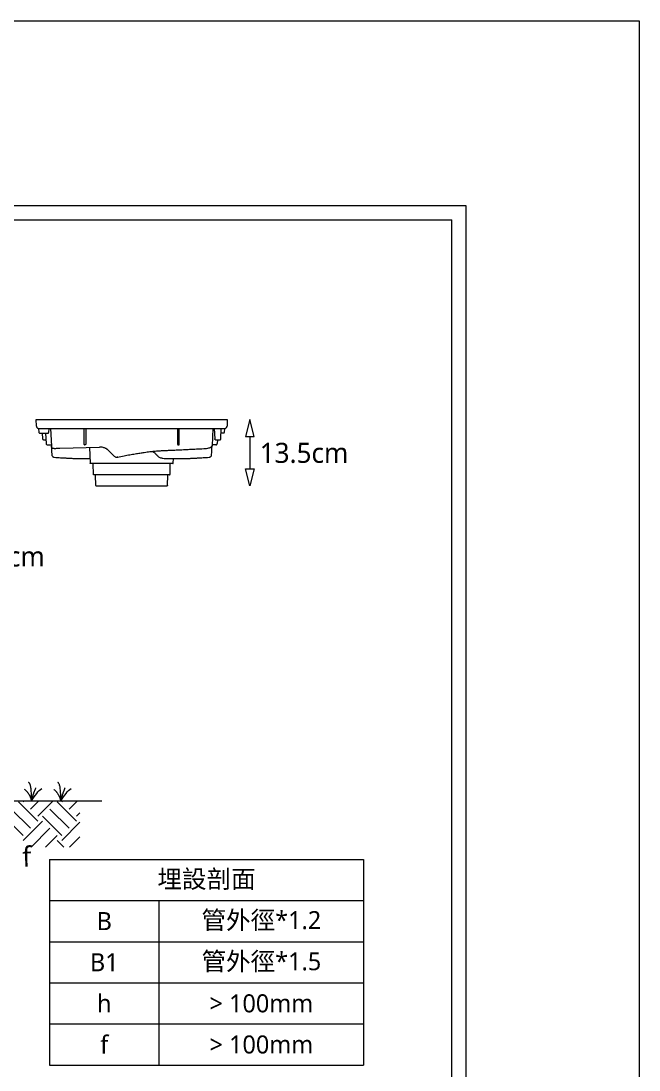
# Model space of a CAD drawing. Header units: millimetres. Extents: x -1245 to 7283, y 1609 to 4579.
# Drawn here: x 6666 to 7283, y 3531 to 4579 of the extents above; entities that cross this region are included whole.
import ezdxf

# ---------------------------------------------------------------- set-up
doc = ezdxf.new("R2010")
doc.units = ezdxf.units.MM
doc.styles.add('微軟正黑體-20', font='Microsoft JhengHei.ttf', dxfattribs={"height": 20})

msp = doc.modelspace()

# ---------------------------------------------------------------- linework, layer by layer
at = {"lineweight": 5}
for p, q in [((3083.3, 4578.9), (7283.3, 4578.9)), ((7283.3, 4578.9), (7283.3, 1608.9)), ((3270.3, 4380.1), (7096.2, 4380.1)), ((7096.2, 1808.7), (7096.2, 4380.1)), ((6894.3, 4180.7, -163.2), (6890, 4163.6, -163.2)), ((6898.6, 4163.6, -163.2), (6894.3, 4180.7, -163.2)), ((6890, 4163.6, -163.2), (6898.6, 4163.6, -163.2)), ((6894.3, 4163.6, -163.2), (6894.3, 4131.4, -163.2)), ((6894.3, 4114.3, -163.2), (6890, 4131.4, -163.2)), ((6890, 4131.4, -163.2), (6898.6, 4131.4, -163.2)), ((6898.6, 4131.4, -163.2), (6894.3, 4114.3, -163.2)), ((6647.9, 3799.7), (6746.5, 3799.7)), ((6694, 3741.2), (7008, 3741.2)), ((6694, 3741.2), (6694, 3535.6)), ((7008, 3741.2), (7008, 3535.6)), ((6694, 3700.1), (7008, 3700.1)), ((6803.5, 3700.1), (6803.5, 3535.6)), ((6694, 3658.9), (7008, 3658.9)), ((6694, 3617.8), (7008, 3617.8)), ((6694, 3576.7), (7008, 3576.7)), ((6694, 3535.6), (7008, 3535.6))]:
    msp.add_line(p, q, dxfattribs=at)
at = {"color": 4, "lineweight": 5}
for p, q in [((7110.5, 4394.3), (3256.1, 4394.3)), ((7110.5, 1794.4), (7110.5, 4394.3))]:
    msp.add_line(p, q, dxfattribs=at)
at = {"linetype": 'Continuous', "lineweight": 5}
for p, q in [((6680.9, 4173.9, -163.2), (6680.8, 4180.7, -163.2)), ((6682.4, 4171.9, -163.2), (6683.2, 4171.8, -163.2)), ((6689.9, 4180.7, -163.2), (6862.5, 4180.7, -163.2)), ((6869.6, 4171.8, -163.2), (6870, 4171.9, -163.2)), ((6871.6, 4180.7, -163.2), (6871.5, 4173.9, -163.2)), ((6683.6, 4167.6, -163.2), (6683.4, 4171.8, -163.2)), ((6686.8, 4167.2, -163.2), (6687.1, 4161.3, -163.2)), ((6690.1, 4171.8, -163.2), (6862.3, 4171.8, -163.2)), ((6690.2, 4167.2, -163.2), (6690.7, 4156.7, -163.2)), ((6693.4, 4171.8, -163.2), (6693.2, 4167.6, -163.2)), ((6695, 4171.8, -163.2), (6695.9, 4154.1, -163.2)), ((6728.7, 4156.8, -163.2), (6728.6, 4171.8, -163.2)), ((6730.4, 4171.8, -163.2), (6730.3, 4156.8, -163.2)), ((6822, 4171.8, -163.2), (6822.1, 4156.8, -163.2)), ((6823.6, 4156.8, -163.2), (6823.8, 4171.8, -163.2)), ((6857.4, 4171.8, -163.2), (6856.5, 4154.5, -163.2)), ((6858.7, 4171.8, -163.2), (6859.3, 4161.3, -163.2)), ((6865.3, 4161.3, -163.2), (6865.8, 4171.8, -163.2)), ((6869, 4171.8, -163.2), (6868.8, 4167.6, -163.2)), ((6869.2, 4171.8, -163.2), (6869.6, 4171.8, -163.2)), ((6687.9, 4160.5, -163.2), (6687.6, 4160.6, -163.2)), ((6692.2, 4155.3, -163.2), (6695.8, 4155.3, -163.2)), ((6696, 4153.4, -163.2), (6695.9, 4154.1, -163.2)), ((6704.3, 4152.1, -163.2), (6744.1, 4153.1, -163.2)), ((6728.8, 4155.6, -163.2), (6728.8, 4155.7, -163.2)), ((6728.8, 4155.6, -163.2), (6728.8, 4155.6, -163.2)), ((6729.9, 4155.3, -163.2), (6729.1, 4155.3, -163.2)), ((6730.3, 4155.6, -163.2), (6730.2, 4155.6, -163.2)), ((6730.3, 4155.7, -163.2), (6730.3, 4155.6, -163.2)), ((6734.2, 4152.9, -163.2), (6734.6, 4137, -163.2)), ((6822.1, 4155.7, -163.2), (6822.1, 4155.6, -163.2)), ((6822.1, 4155.6, -163.2), (6822.2, 4155.6, -163.2)), ((6822.5, 4155.3, -163.2), (6823.3, 4155.3, -163.2)), ((6823.6, 4155.6, -163.2), (6823.6, 4155.7, -163.2)), ((6823.6, 4155.6, -163.2), (6823.6, 4155.6, -163.2)), ((6860.2, 4155.3, -163.2), (6856.6, 4155.3, -163.2)), ((6859.4, 4161.3, -163.2), (6859.3, 4161.3, -163.2)), ((6860, 4160.5, -163.2), (6859.8, 4160.6, -163.2)), ((6861.9, 4160.5, -163.2), (6861.7, 4156.7, -163.2)), ((6864.5, 4160.5, -163.2), (6864.8, 4160.6, -163.2)), ((6864.8, 4160.6, -163.2), (6864.8, 4160.6, -163.2)), ((6761.6, 4143, -163.2), (6762.2, 4143.1, -163.2)), ((6761.6, 4143, -163.2), (6762.2, 4143.1, -163.2)), ((6762.2, 4143.1, -163.2), (6761.7, 4143, -163.2)), ((6817.8, 4137, -163.2), (6817.9, 4141.7, -163.2)), ((6737.9, 4125.8, -163.2), (6737.6, 4136.3, -163.2)), ((6814.5, 4125.8, -163.2), (6814.8, 4136.3, -163.2)), ((6740.4, 4114.6, -163.2), (6740.2, 4125.1, -163.2)), ((6812, 4114.6, -163.2), (6812.2, 4125.1, -163.2)), ((6740.6, 4114.3, -163.2), (6811.8, 4114.3, -163.2)), ((6682.3, 3779.4), (6663, 3798.7)), ((6667.8, 3798.7), (6668.9, 3799.7)), ((6675.1, 3791.5), (6683.3, 3799.7)), ((6682.3, 3784.2), (6697.8, 3799.7)), ((6720.9, 3779.4), (6701.6, 3798.7)), ((6706.4, 3798.7), (6707.5, 3799.7)), ((6713.7, 3791.5), (6721.9, 3799.7)), ((6667.8, 3764.9), (6648.5, 3784.2)), ((6675.1, 3772.2), (6655.8, 3791.5)), ((6706.4, 3764.9), (6687.1, 3784.2)), ((6713.7, 3772.2), (6694.4, 3791.5)), ((6720.9, 3784.2), (6724.5, 3787.8)), ((6667.8, 3760.1), (6687.1, 3779.4)), ((6706.4, 3760.1), (6724.5, 3778.2)), ((6675.6, 3753.4), (6694.4, 3772.2)), ((6690.1, 3753.4), (6701.6, 3764.9)), ((6714.2, 3753.4), (6724.5, 3763.7)), ((6708.3, 3753.4), (6701.6, 3760.1))]:
    msp.add_line(p, q, dxfattribs=at)
for points, knots in [([(6680.8, 4180.7, -163.2), (6680.8, 4180.7, -163.2), (6680.8, 4180.7, -163.2), (6681.1, 4180.7, -163.2), (6681.2, 4180.7, -163.2), (6681.7, 4180.7, -163.2), (6682, 4180.7, -163.2), (6682.6, 4180.7, -163.2), (6683, 4180.7, -163.2), (6683.7, 4180.7, -163.2), (6683.9, 4180.7, -163.2), (6684.3, 4180.7, -163.2), (6684.6, 4180.7, -163.2), (6685.1, 4180.7, -163.2), (6685.3, 4180.7, -163.2), (6685.9, 4180.7, -163.2), (6686.1, 4180.7, -163.2), (6687, 4180.7, -163.2), (6687.5, 4180.7, -163.2), (6688.4, 4180.7, -163.2), (6688.7, 4180.7, -163.2), (6689.3, 4180.7, -163.2), (6689.6, 4180.7, -163.2), (6689.9, 4180.7, -163.2)], [0, 0, 0, 0, 0.125, 0.125, 0.25, 0.25, 0.375, 0.375, 0.5, 0.5, 0.5625, 0.5625, 0.625, 0.625, 0.6875, 0.6875, 0.75, 0.75, 0.875, 0.875, 0.9375, 0.9375, 1, 1, 1, 1]), ([(6680.9, 4173.9, -163.2), (6681.1, 4173.7, -163.2), (6681.1, 4173.3, -163.2), (6681.4, 4172.7, -163.2), (6681.8, 4172.2, -163.2), (6682.2, 4172, -163.2), (6682.4, 4171.9, -163.2)], [0, 0, 0, 0, 0.242632, 0.495898, 0.751552, 1, 1, 1, 1]), ([(6862.5, 4180.7, -163.2), (6863.1, 4180.7, -163.2), (6863.7, 4180.7, -163.2), (6864.9, 4180.7, -163.2), (6865.4, 4180.7, -163.2), (6866.3, 4180.7, -163.2), (6866.5, 4180.7, -163.2), (6867.1, 4180.7, -163.2), (6867.3, 4180.7, -163.2), (6867.8, 4180.7, -163.2), (6868.1, 4180.7, -163.2), (6868.5, 4180.7, -163.2), (6868.8, 4180.7, -163.2), (6869.4, 4180.7, -163.2), (6869.8, 4180.7, -163.2), (6870.4, 4180.7, -163.2), (6870.7, 4180.7, -163.2), (6871.2, 4180.7, -163.2), (6871.3, 4180.7, -163.2), (6871.5, 4180.7, -163.2), (6871.6, 4180.7, -163.2), (6871.6, 4180.7, -163.2), (6871.6, 4180.7, -163.2), (6871.6, 4180.7, -163.2)], [0, 0, 0, 0, 0.125, 0.125, 0.25, 0.25, 0.3125, 0.3125, 0.375, 0.375, 0.4375, 0.4375, 0.5, 0.5, 0.625, 0.625, 0.75, 0.75, 0.875, 0.875, 0.9375, 0.9375, 1, 1, 1, 1]), ([(6870, 4171.9, -163.2), (6870.2, 4172, -163.2), (6870.6, 4172.2, -163.2), (6871, 4172.7, -163.2), (6871.3, 4173.3, -163.2), (6871.3, 4173.7, -163.2), (6871.5, 4173.9, -163.2)], [0.0143652, 0.0143652, 0.0143652, 0.0143652, 0.2484527, 0.5041145, 0.7573826, 1, 1, 1, 1]), ([(6683.2, 4171.8, -163.2), (6683.2, 4171.8, -163.2), (6683.9, 4171.8, -163.2), (6686.5, 4171.8, -163.2), (6688.3, 4171.8, -163.2), (6690.1, 4171.8, -163.2)], [0, 0, 0, 0, 0.5, 0.5, 1, 1, 1, 1]), ([(6684, 4167.2, -163.2), (6684, 4167.2, -163.2), (6683.9, 4167.2, -163.2), (6683.8, 4167.3, -163.2), (6683.8, 4167.3, -163.2), (6683.7, 4167.4, -163.2), (6683.7, 4167.4, -163.2), (6683.6, 4167.5, -163.2), (6683.6, 4167.5, -163.2), (6683.6, 4167.6, -163.2)], [0, 0, 0, 0, 0.25, 0.25, 0.5, 0.5, 0.75, 0.75, 1, 1, 1, 1]), ([(6684, 4167.2, -163.2), (6684, 4167.2, -163.2), (6684.1, 4167.2, -163.2), (6684.6, 4167.2, -163.2), (6684.9, 4167.2, -163.2), (6685.7, 4167.2, -163.2), (6686.2, 4167.2, -163.2), (6687.3, 4167.2, -163.2), (6687.8, 4167.2, -163.2), (6689, 4167.2, -163.2), (6689.6, 4167.2, -163.2), (6690.7, 4167.2, -163.2), (6691.1, 4167.2, -163.2), (6692, 4167.2, -163.2), (6692.3, 4167.2, -163.2), (6692.7, 4167.2, -163.2), (6692.9, 4167.2, -163.2), (6692.9, 4167.2, -163.2)], [0, 0, 0, 0, 0.125, 0.125, 0.25, 0.25, 0.375, 0.375, 0.5, 0.5, 0.625, 0.625, 0.75, 0.75, 0.875, 0.875, 1, 1, 1, 1]), ([(6692.9, 4167.2, -163.2), (6692.9, 4167.2, -163.2), (6692.9, 4167.2, -163.2), (6693, 4167.3, -163.2), (6693.1, 4167.3, -163.2), (6693.1, 4167.4, -163.2), (6693.2, 4167.4, -163.2), (6693.2, 4167.5, -163.2), (6693.2, 4167.5, -163.2), (6693.2, 4167.6, -163.2)], [0, 0, 0, 0, 0.25, 0.25, 0.5, 0.5, 0.75, 0.75, 1, 1, 1, 1]), ([(6862.3, 4171.8, -163.2), (6864.1, 4171.8, -163.2), (6865.9, 4171.8, -163.2), (6868.5, 4171.8, -163.2), (6869.2, 4171.8, -163.2), (6869.2, 4171.8, -163.2)], [0, 0, 0, 0, 0.5, 0.5, 1, 1, 1, 1]), ([(6868.4, 4167.2, -163.2), (6868.3, 4167.2, -163.2), (6868.2, 4167.2, -163.2), (6867.2, 4167.2, -163.2), (6866.2, 4167.2, -163.2), (6865.6, 4167.2, -163.2), (6865.6, 4167.2, -163.2)], [0, 0, 0, 0, 0.329106, 0.658191, 0.98731, 1, 1, 1, 1]), ([(6868.4, 4167.2, -163.2), (6868.4, 4167.2, -163.2), (6868.5, 4167.2, -163.2), (6868.6, 4167.3, -163.2), (6868.6, 4167.3, -163.2), (6868.7, 4167.4, -163.2), (6868.7, 4167.4, -163.2), (6868.8, 4167.5, -163.2), (6868.8, 4167.5, -163.2), (6868.8, 4167.6, -163.2)], [0, 0, 0, 0, 0.25, 0.25, 0.5, 0.5, 0.75, 0.75, 1, 1, 1, 1]), ([(6687.2, 4161.3, -163.2), (6687.2, 4161.3, -163.2), (6687.1, 4161.3, -163.2), (6687.1, 4161.3, -163.2), (6687.1, 4161.3, -163.2)], [0, 0, 0, 0, 0.015832, 1, 1, 1, 1]), ([(6687.2, 4161.3, -163.2), (6687.2, 4161.2, -163.2), (6687.2, 4161, -163.2), (6687.3, 4160.9, -163.2), (6687.4, 4160.7, -163.2), (6687.5, 4160.6, -163.2), (6687.6, 4160.6, -163.2)], [0, 0, 0, 0, 0.2434572, 0.4967899, 0.7520326, 1, 1, 1, 1]), ([(6687.9, 4160.5, -163.2), (6687.9, 4160.5, -163.2), (6688, 4160.5, -163.2), (6688.5, 4160.5, -163.2), (6689.2, 4160.5, -163.2), (6690, 4160.5, -163.2), (6690.4, 4160.5, -163.2), (6690.5, 4160.5, -163.2)], [0, 0, 0, 0, 0.224801, 0.449588, 0.674413, 0.899222, 1, 1, 1, 1]), ([(6690.7, 4156.7, -163.2), (6690.7, 4156.4, -163.2), (6690.9, 4156, -163.2), (6691.4, 4155.5, -163.2), (6691.8, 4155.3, -163.2), (6692.2, 4155.3, -163.2)], [0, 0, 0, 0, 0.5, 0.5, 1, 1, 1, 1]), ([(6695.9, 4153.2, -163.2), (6695.9, 4153.1, -163.2), (6695.9, 4152.9, -163.2), (6696, 4152.6, -163.2), (6696, 4152.5, -163.2), (6696, 4152.3, -163.2), (6696, 4152.2, -163.2), (6696, 4151.9, -163.2), (6696, 4151.8, -163.2), (6696, 4151.6, -163.2), (6696, 4151.4, -163.2), (6696, 4151, -163.2), (6696.1, 4150.6, -163.2), (6696.1, 4149.8, -163.2), (6696.1, 4149.3, -163.2), (6696.2, 4148.6, -163.2), (6696.2, 4148.3, -163.2), (6696.2, 4147.8, -163.2), (6696.2, 4147.5, -163.2), (6696.3, 4146.7, -163.2), (6696.3, 4146.1, -163.2), (6696.3, 4145.5, -163.2)], [0, 0, 0, 0, 0.125, 0.125, 0.25, 0.25, 0.375, 0.375, 0.4375, 0.4375, 0.5, 0.5, 0.625, 0.625, 0.75, 0.75, 0.8125, 0.8125, 0.875, 0.875, 1, 1, 1, 1]), ([(6698.6, 4151.6, -163.2), (6698.2, 4151.6, -163.2), (6697.7, 4151.7, -163.2), (6697.1, 4152, -163.2), (6696.7, 4152.3, -163.2), (6696.4, 4152.7, -163.2), (6696.1, 4153.1, -163.2), (6696.1, 4153.3, -163.2), (6696, 4153.4, -163.2)], [0, 0, 0, 0, 0.288504, 0.443452, 0.601577, 0.759703, 0.914651, 1, 1, 1, 1]), ([(6698.6, 4151.6, -163.2), (6698.6, 4151.7, -163.2), (6699.2, 4151.8, -163.2), (6701.3, 4152, -163.2), (6702.7, 4152, -163.2), (6704.2, 4152.1, -163.2)], [0, 0, 0, 0, 0.5, 0.5, 1, 1, 1, 1]), ([(6728.8, 4155.7, -163.2), (6728.8, 4155.7, -163.2), (6728.8, 4155.7, -163.2), (6728.8, 4155.7, -163.2), (6728.8, 4155.7, -163.2), (6728.8, 4155.7, -163.2), (6728.8, 4155.8, -163.2), (6728.8, 4155.9, -163.2), (6728.8, 4156, -163.2), (6728.8, 4156.2, -163.2), (6728.8, 4156.3, -163.2), (6728.8, 4156.5, -163.2), (6728.7, 4156.6, -163.2), (6728.7, 4156.7, -163.2), (6728.7, 4156.8, -163.2)], [0, 0, 0, 0, 0.049655, 0.099196, 0.148938, 0.199191, 0.250257, 0.375443, 0.500087, 0.624466, 0.749901, 0.834381, 0.917268, 1, 1, 1, 1]), ([(6728.8, 4155.6, -163.2), (6728.8, 4155.5, -163.2), (6728.8, 4155.5, -163.2), (6728.9, 4155.4, -163.2), (6729, 4155.3, -163.2), (6729.1, 4155.3, -163.2), (6729.1, 4155.3, -163.2)], [0, 0, 0, 0, 0.2486668, 0.5046979, 0.7580151, 1, 1, 1, 1]), ([(6729.9, 4155.3, -163.2), (6729.9, 4155.3, -163.2), (6730, 4155.3, -163.2), (6730.1, 4155.4, -163.2), (6730.2, 4155.5, -163.2), (6730.2, 4155.5, -163.2), (6730.2, 4155.6, -163.2)], [0, 0, 0, 0, 0.2419849, 0.4953021, 0.7513332, 1, 1, 1, 1]), ([(6730.3, 4156.8, -163.2), (6730.3, 4156.7, -163.2), (6730.3, 4156.7, -163.2), (6730.3, 4156.6, -163.2), (6730.3, 4156.5, -163.2), (6730.3, 4156.4, -163.2), (6730.3, 4156.3, -163.2), (6730.3, 4156.2, -163.2), (6730.3, 4156, -163.2), (6730.3, 4155.9, -163.2), (6730.3, 4155.8, -163.2), (6730.3, 4155.7, -163.2), (6730.3, 4155.7, -163.2), (6730.3, 4155.7, -163.2), (6730.3, 4155.7, -163.2)], [0, 0, 0, 0, 0.049645, 0.099176, 0.148908, 0.199151, 0.250207, 0.375385, 0.50002, 0.624408, 0.74985, 0.834347, 0.917251, 1, 1, 1, 1]), ([(6752.7, 4150.1, -163.2), (6752.7, 4150.1, -163.2), (6752.6, 4150.2, -163.2), (6752.4, 4150.4, -163.2), (6752.1, 4150.6, -163.2), (6751.8, 4150.8, -163.2), (6751.3, 4151.2, -163.2), (6750.6, 4151.6, -163.2), (6749.6, 4152.1, -163.2), (6748.3, 4152.6, -163.2), (6747, 4152.9, -163.2), (6746, 4153, -163.2), (6745.5, 4153.1, -163.2), (6745.1, 4153.1, -163.2), (6744.6, 4153.1, -163.2), (6744.2, 4153.1, -163.2), (6744.1, 4153.1, -163.2)], [0, 0, 0, 0, 0.025049, 0.049165, 0.072331, 0.122616, 0.174144, 0.280835, 0.385588, 0.533972, 0.72067, 0.81251, 0.846563, 0.874964, 0.941609, 1, 1, 1, 1]), ([(6762.2, 4143.1, -163.2), (6764.3, 4143.5, -163.2), (6768.4, 4144.4, -163.2), (6774.2, 4145.5, -163.2), (6779.5, 4146.4, -163.2), (6784.3, 4147.2, -163.2), (6788.3, 4147.8, -163.2), (6791.6, 4148.3, -163.2), (6794.3, 4148.6, -163.2), (6796.6, 4148.8, -163.2), (6798.8, 4149.1, -163.2), (6801.2, 4149.3, -163.2), (6804.2, 4149.5, -163.2), (6807.9, 4149.7, -163.2), (6812.1, 4149.9, -163.2), (6816.9, 4150.1, -163.2), (6822.2, 4150.3, -163.2), (6828, 4150.6, -163.2), (6834.3, 4150.9, -163.2), (6841.1, 4151.3, -163.2), (6845.8, 4151.5, -163.2), (6848.3, 4151.7, -163.2)], [0, 0, 0, 0, 0.074788, 0.143302, 0.205619, 0.261648, 0.311443, 0.346203, 0.377124, 0.404209, 0.427553, 0.451937, 0.488519, 0.531339, 0.580432, 0.635828, 0.697526, 0.764207, 0.836844, 0.915426, 1, 1, 1, 1]), ([(6822.1, 4156.8, -163.2), (6822.1, 4156.5, -163.2), (6822.1, 4156.2, -163.2), (6822.1, 4155.8, -163.2), (6822.1, 4155.7, -163.2), (6822.1, 4155.7, -163.2)], [0, 0, 0, 0, 0.5, 0.5, 1, 1, 1, 1]), ([(6822.2, 4155.6, -163.2), (6822.2, 4155.5, -163.2), (6822.2, 4155.5, -163.2), (6822.3, 4155.4, -163.2), (6822.4, 4155.3, -163.2), (6822.5, 4155.3, -163.2), (6822.5, 4155.3, -163.2)], [0, 0, 0, 0, 0.2486668, 0.5046979, 0.7580151, 1, 1, 1, 1]), ([(6823.3, 4155.3, -163.2), (6823.3, 4155.3, -163.2), (6823.4, 4155.3, -163.2), (6823.5, 4155.4, -163.2), (6823.6, 4155.5, -163.2), (6823.6, 4155.5, -163.2), (6823.6, 4155.6, -163.2)], [0, 0, 0, 0, 0.241985, 0.495302, 0.751333, 1, 1, 1, 1]), ([(6823.6, 4155.7, -163.2), (6823.6, 4155.7, -163.2), (6823.6, 4155.8, -163.2), (6823.6, 4156.2, -163.2), (6823.6, 4156.5, -163.2), (6823.6, 4156.8, -163.2)], [0, 0, 0, 0, 0.5, 0.5, 1, 1, 1, 1]), ([(6848.3, 4151.7, -163.2), (6848.7, 4151.7, -163.2), (6849.7, 4151.7, -163.2), (6851.5, 4151.9, -163.2), (6853.1, 4152.1, -163.2), (6854.5, 4152.6, -163.2), (6855.4, 4153.1, -163.2), (6856.1, 4153.7, -163.2), (6856.3, 4154.2, -163.2), (6856.4, 4154.5, -163.2)], [0, 0, 0, 0, 0.142902, 0.277498, 0.530391, 0.652511, 0.772549, 0.889303, 1, 1, 1, 1]), ([(6856.5, 4154.5, -163.2), (6856.5, 4154.5, -163.2), (6856.5, 4154.5, -163.2), (6856.4, 4154.5, -163.2), (6856.4, 4154.5, -163.2)], [0, 0, 0, 0, 0.980995, 1, 1, 1, 1]), ([(6856.4, 4151.6, -163.2), (6856.4, 4152.3, -163.2), (6856.5, 4153.2, -163.2), (6856.5, 4154.1, -163.2), (6856.5, 4154.3, -163.2), (6856.5, 4154.5, -163.2)], [0, 0, 0, 0, 0.55748, 0.8336579, 1, 1, 1, 1]), ([(6859.3, 4161.3, -163.2), (6859.3, 4161.2, -163.2), (6859.3, 4161.1, -163.2), (6859.4, 4160.9, -163.2), (6859.6, 4160.7, -163.2), (6859.7, 4160.6, -163.2), (6859.8, 4160.6, -163.2)], [0, 0, 0, 0, 0.243618, 0.496859, 0.751958, 1, 1, 1, 1]), ([(6859.5, 4160.8, -163.2), (6859.5, 4160.8, -163.2), (6859.4, 4160.8, -163.2), (6859.3, 4161, -163.2), (6859.3, 4161.2, -163.2), (6859.3, 4161.3, -163.2)], [0, 0, 0, 0, 0.130605, 0.581098, 1, 1, 1, 1]), ([(6860, 4160.5, -163.2), (6860, 4160.5, -163.2), (6860.3, 4160.5, -163.2), (6861.1, 4160.5, -163.2), (6861.7, 4160.5, -163.2), (6862.9, 4160.5, -163.2), (6863.5, 4160.5, -163.2), (6864.3, 4160.5, -163.2), (6864.5, 4160.5, -163.2), (6864.5, 4160.5, -163.2)], [0, 0, 0, 0, 0.25, 0.25, 0.5, 0.5, 0.75, 0.75, 1, 1, 1, 1]), ([(6864.8, 4160.6, -163.2), (6864.9, 4160.6, -163.2), (6865, 4160.7, -163.2), (6865.1, 4160.9, -163.2), (6865.2, 4161, -163.2), (6865.2, 4161.2, -163.2), (6865.2, 4161.3, -163.2)], [0, 0, 0, 0, 0.247923, 0.50321, 0.75658, 1, 1, 1, 1]), ([(6865, 4160.8, -163.2), (6865.1, 4160.8, -163.2), (6865.2, 4160.8, -163.2), (6865.2, 4161, -163.2), (6865.3, 4161.2, -163.2), (6865.3, 4161.3, -163.2)], [0, 0, 0, 0, 0.1330575, 0.58228, 1, 1, 1, 1]), ([(6696.3, 4145.5, -163.2), (6696.4, 4145.2, -163.2), (6696.5, 4144.6, -163.2), (6696.8, 4144, -163.2), (6697.3, 4143.6, -163.2), (6697.7, 4143.3, -163.2), (6698.2, 4143.1, -163.2), (6698.6, 4143, -163.2), (6698.7, 4143, -163.2)], [0, 0, 0, 0, 0.230266, 0.469807, 0.596328, 0.728498, 0.864509, 1, 1, 1, 1]), ([(6698.7, 4143, -163.2), (6699.8, 4142.9, -163.2), (6701.9, 4142.7, -163.2), (6704.9, 4142.5, -163.2), (6707.3, 4142.4, -163.2), (6709.4, 4142.3, -163.2), (6711.2, 4142.2, -163.2), (6713.9, 4142, -163.2), (6717.5, 4141.9, -163.2), (6721.9, 4141.8, -163.2), (6726, 4141.7, -163.2), (6729.9, 4141.7, -163.2), (6732.7, 4141.7, -163.2), (6734.2, 4141.7, -163.2), (6734.5, 4141.7, -163.2)], [0, 0, 0, 0, 0.102237, 0.192675, 0.264761, 0.319333, 0.370048, 0.421709, 0.546343, 0.671452, 0.777606, 0.882171, 0.977578, 1, 1, 1, 1]), ([(6758.4, 4144.4, -163.2), (6757.9, 4144.9, -163.2), (6757, 4145.8, -163.2), (6755.6, 4147.2, -163.2), (6754.1, 4148.7, -163.2), (6753.2, 4149.6, -163.2), (6752.7, 4150.1, -163.2)], [0, 0, 0, 0, 0.248884, 0.498548, 0.748936, 1, 1, 1, 1]), ([(6758.4, 4144.4, -163.2), (6758.6, 4144.1, -163.2), (6759.2, 4143.6, -163.2), (6760.2, 4143.2, -163.2), (6761, 4143, -163.2), (6761.4, 4143, -163.2), (6761.6, 4143, -163.2)], [0, 0, 0, 0, 0.304549, 0.605082, 0.901227, 1, 1, 1, 1]), ([(6796.4, 4148.8, -163.2), (6796.8, 4148.7, -163.2), (6797.6, 4148.4, -163.2), (6798.7, 4147.7, -163.2), (6799.4, 4147.1, -163.2), (6799.7, 4146.8, -163.2)], [0, 0, 0, 0, 0.322617, 0.660395, 1, 1, 1, 1]), ([(6799.7, 4146.8, -163.2), (6799.9, 4146.7, -163.2), (6800.1, 4146.4, -163.2), (6800.5, 4146, -163.2), (6800.9, 4145.6, -163.2), (6801.3, 4145.2, -163.2), (6801.7, 4144.8, -163.2), (6802.1, 4144.4, -163.2), (6802.5, 4144, -163.2), (6802.7, 4143.7, -163.2), (6802.9, 4143.6, -163.2)], [0, 0, 0, 0, 0.123107, 0.246755, 0.370944, 0.495674, 0.620946, 0.746758, 0.87311, 1, 1, 1, 1]), ([(6806.8, 4142, -163.2), (6806.8, 4142, -163.2), (6806.3, 4141.9, -163.2), (6805.4, 4142.2, -163.2), (6804, 4142.7, -163.2), (6803.2, 4143.3, -163.2), (6802.8, 4143.6, -163.2)], [0, 0, 0, 0, 0.029332, 0.354748, 0.678719, 1, 1, 1, 1]), ([(6806.8, 4142, -163.2), (6806.9, 4142, -163.2), (6808.1, 4141.9, -163.2), (6810.3, 4141.8, -163.2), (6813.1, 4141.8, -163.2), (6815.3, 4141.7, -163.2), (6817.3, 4141.7, -163.2), (6820.2, 4141.7, -163.2), (6824, 4141.7, -163.2), (6828.5, 4141.7, -163.2), (6832.6, 4141.8, -163.2), (6836.3, 4142, -163.2), (6839.1, 4142.1, -163.2), (6841.3, 4142.2, -163.2), (6843.1, 4142.3, -163.2), (6845.3, 4142.4, -163.2), (6847.8, 4142.6, -163.2), (6850.7, 4142.8, -163.2), (6852.6, 4142.9, -163.2), (6853.7, 4143, -163.2)], [0, 0, 0, 0, 0.004163, 0.074306, 0.130243, 0.172596, 0.211911, 0.251956, 0.348565, 0.445547, 0.52784, 0.608922, 0.682914, 0.712967, 0.752278, 0.801145, 0.859567, 0.927545, 1, 1, 1, 1]), ([(6853.7, 4143, -163.2), (6853.9, 4143, -163.2), (6854.4, 4143.1, -163.2), (6855.1, 4143.5, -163.2), (6855.7, 4144.2, -163.2), (6856, 4144.8, -163.2), (6856.1, 4145.3, -163.2), (6856.1, 4145.5, -163.2), (6856.1, 4145.5, -163.2)], [0, 0, 0, 0, 0.183789, 0.395847, 0.631682, 0.844269, 0.991793, 1, 1, 1, 1]), ([(6856.1, 4145.5, -163.2), (6856.1, 4145.5, -163.2), (6856.1, 4145.5, -163.2), (6856.1, 4145.7, -163.2), (6856.1, 4145.9, -163.2), (6856.1, 4146, -163.2)], [0, 0, 0, 0, 0.194126, 0.599214, 1, 1, 1, 1]), ([(6735, 4136.6, -163.2), (6734.9, 4136.6, -163.2), (6734.9, 4136.7, -163.2), (6734.8, 4136.7, -163.2), (6734.8, 4136.7, -163.2), (6734.7, 4136.8, -163.2), (6734.7, 4136.8, -163.2), (6734.6, 4136.9, -163.2), (6734.6, 4137, -163.2), (6734.6, 4137, -163.2)], [0, 0, 0, 0, 0.25, 0.25, 0.5, 0.5, 0.75, 0.75, 1, 1, 1, 1]), ([(6817.4, 4136.6, -163.2), (6817.4, 4136.6, -163.2), (6817.4, 4136.6, -163.2), (6817.4, 4136.6, -163.2), (6817.4, 4136.6, -163.2), (6817.3, 4136.6, -163.2), (6817.3, 4136.6, -163.2), (6817.3, 4136.6, -163.2), (6817.2, 4136.6, -163.2), (6817.2, 4136.6, -163.2), (6817.1, 4136.6, -163.2), (6817, 4136.6, -163.2), (6816.9, 4136.6, -163.2), (6816.8, 4136.6, -163.2), (6816.7, 4136.6, -163.2), (6816.5, 4136.6, -163.2), (6816.2, 4136.6, -163.2), (6815.6, 4136.6, -163.2), (6815, 4136.6, -163.2), (6814, 4136.6, -163.2), (6812.6, 4136.6, -163.2), (6810.5, 4136.6, -163.2), (6808.1, 4136.6, -163.2), (6805.4, 4136.6, -163.2), (6802.4, 4136.6, -163.2), (6799.1, 4136.6, -163.2), (6795.7, 4136.6, -163.2), (6792, 4136.6, -163.2), (6788.2, 4136.6, -163.2), (6784.3, 4136.6, -163.2), (6780.2, 4136.6, -163.2), (6776.2, 4136.6, -163.2), (6772.2, 4136.6, -163.2), (6768.1, 4136.6, -163.2), (6764.2, 4136.6, -163.2), (6760.4, 4136.6, -163.2), (6756.7, 4136.6, -163.2), (6753.3, 4136.6, -163.2), (6750, 4136.6, -163.2), (6747, 4136.6, -163.2), (6744.3, 4136.6, -163.2), (6741.9, 4136.6, -163.2), (6739.8, 4136.6, -163.2), (6738.4, 4136.6, -163.2), (6737.4, 4136.6, -163.2), (6736.7, 4136.6, -163.2), (6736.2, 4136.6, -163.2), (6735.8, 4136.6, -163.2), (6735.6, 4136.6, -163.2), (6735.4, 4136.6, -163.2), (6735.3, 4136.6, -163.2), (6735.1, 4136.6, -163.2), (6735.1, 4136.6, -163.2), (6735, 4136.6, -163.2), (6735, 4136.6, -163.2), (6735, 4136.6, -163.2)], [0, 0, 0, 0, 0.004472, 0.00894, 0.013406, 0.017871, 0.022336, 0.026801, 0.031267, 0.035735, 0.040207, 0.044683, 0.049163, 0.053649, 0.058142, 0.062642, 0.078356, 0.094008, 0.109636, 0.125278, 0.156533, 0.187895, 0.219253, 0.250512, 0.281767, 0.313129, 0.344487, 0.375747, 0.407001, 0.438364, 0.469722, 0.500981, 0.532235, 0.563598, 0.594956, 0.626215, 0.65747, 0.688832, 0.72019, 0.751449, 0.782704, 0.814066, 0.845424, 0.876683, 0.892322, 0.907948, 0.923602, 0.939319, 0.948029, 0.956714, 0.965382, 0.974038, 0.982688, 0.99134, 1, 1, 1, 1]), ([(6737.6, 4136.3, -163.2), (6737.6, 4136.3, -163.2), (6737.6, 4136.4, -163.2), (6737.5, 4136.5, -163.2), (6737.3, 4136.6, -163.2)], [0, 0, 0, 0, 0.5401858, 0.9422871, 0.9422871, 0.9422871, 0.9422871]), ([(6814.8, 4136.3, -163.2), (6814.8, 4136.3, -163.2), (6814.8, 4136.4, -163.2), (6814.9, 4136.5, -163.2), (6815.1, 4136.6, -163.2)], [0, 0, 0, 0, 0.5401858, 0.9422871, 0.9422871, 0.9422871, 0.9422871]), ([(6817.4, 4136.6, -163.2), (6817.5, 4136.6, -163.2), (6817.5, 4136.7, -163.2), (6817.6, 4136.7, -163.2), (6817.6, 4136.7, -163.2), (6817.7, 4136.8, -163.2), (6817.7, 4136.8, -163.2), (6817.8, 4136.9, -163.2), (6817.8, 4137, -163.2), (6817.8, 4137, -163.2)], [0, 0, 0, 0, 0.25, 0.25, 0.5, 0.5, 0.75, 0.75, 1, 1, 1, 1]), ([(6738.3, 4125.4, -163.2), (6738.3, 4125.4, -163.2), (6738.2, 4125.4, -163.2), (6738.1, 4125.5, -163.2), (6738.1, 4125.5, -163.2), (6738, 4125.6, -163.2), (6738, 4125.6, -163.2), (6738, 4125.7, -163.2), (6737.9, 4125.8, -163.2), (6737.9, 4125.8, -163.2)], [0, 0, 0, 0, 0.25, 0.25, 0.5, 0.5, 0.75, 0.75, 1, 1, 1, 1]), ([(6814.1, 4125.4, -163.2), (6814.1, 4125.4, -163.2), (6814.1, 4125.4, -163.2), (6814.1, 4125.4, -163.2), (6814.1, 4125.4, -163.2), (6814, 4125.4, -163.2), (6814, 4125.4, -163.2), (6814, 4125.4, -163.2), (6813.9, 4125.4, -163.2), (6813.8, 4125.4, -163.2), (6813.8, 4125.4, -163.2), (6813.7, 4125.4, -163.2), (6813.6, 4125.4, -163.2), (6813.6, 4125.4, -163.2), (6813.5, 4125.4, -163.2), (6813.2, 4125.4, -163.2), (6812.5, 4125.4, -163.2), (6811.3, 4125.4, -163.2), (6809.7, 4125.4, -163.2), (6807.7, 4125.4, -163.2), (6805.5, 4125.4, -163.2), (6803, 4125.4, -163.2), (6800.3, 4125.4, -163.2), (6797.3, 4125.4, -163.2), (6794.1, 4125.4, -163.2), (6790.7, 4125.4, -163.2), (6787.2, 4125.4, -163.2), (6783.6, 4125.4, -163.2), (6779.9, 4125.4, -163.2), (6776.2, 4125.4, -163.2), (6772.5, 4125.4, -163.2), (6768.8, 4125.4, -163.2), (6765.2, 4125.4, -163.2), (6761.7, 4125.4, -163.2), (6758.3, 4125.4, -163.2), (6755.1, 4125.4, -163.2), (6752.1, 4125.4, -163.2), (6749.4, 4125.4, -163.2), (6746.9, 4125.4, -163.2), (6744.6, 4125.4, -163.2), (6742.7, 4125.4, -163.2), (6741.1, 4125.4, -163.2), (6739.9, 4125.4, -163.2), (6739.2, 4125.4, -163.2), (6738.8, 4125.4, -163.2), (6738.7, 4125.4, -163.2), (6738.6, 4125.4, -163.2), (6738.5, 4125.4, -163.2), (6738.4, 4125.4, -163.2), (6738.3, 4125.4, -163.2), (6738.3, 4125.4, -163.2), (6738.3, 4125.4, -163.2)], [0, 0, 0, 0, 0.004472, 0.00894, 0.013407, 0.017872, 0.022336, 0.026801, 0.031268, 0.035736, 0.040208, 0.044684, 0.049165, 0.053651, 0.058144, 0.062645, 0.094001, 0.125264, 0.156519, 0.187884, 0.219242, 0.250503, 0.281758, 0.313123, 0.344481, 0.375742, 0.406997, 0.438362, 0.469721, 0.500981, 0.532237, 0.563601, 0.59496, 0.62622, 0.657476, 0.68884, 0.720199, 0.751459, 0.782715, 0.814079, 0.845438, 0.876698, 0.907954, 0.939317, 0.948027, 0.956713, 0.965381, 0.974037, 0.982688, 0.99134, 1, 1, 1, 1]), ([(6740.2, 4125.1, -163.2), (6740.2, 4125.1, -163.2), (6740.2, 4125.2, -163.2), (6740.2, 4125.3, -163.2), (6740.2, 4125.3, -163.2), (6740.1, 4125.4, -163.2), (6740, 4125.4, -163.2), (6739.9, 4125.4, -163.2), (6739.9, 4125.4, -163.2), (6739.9, 4125.4, -163.2)], [0, 0, 0, 0, 0.25, 0.25, 0.5, 0.5, 0.75, 0.75, 1, 1, 1, 1]), ([(6812.2, 4125.1, -163.2), (6812.2, 4125.1, -163.2), (6812.2, 4125.2, -163.2), (6812.2, 4125.3, -163.2), (6812.4, 4125.4, -163.2)], [0, 0, 0, 0, 0.5770533, 0.9812483, 0.9812483, 0.9812483, 0.9812483]), ([(6814.1, 4125.4, -163.2), (6814.1, 4125.4, -163.2), (6814.2, 4125.4, -163.2), (6814.3, 4125.5, -163.2), (6814.3, 4125.5, -163.2), (6814.4, 4125.6, -163.2), (6814.4, 4125.6, -163.2), (6814.4, 4125.7, -163.2), (6814.5, 4125.8, -163.2), (6814.5, 4125.8, -163.2)], [0, 0, 0, 0, 0.25, 0.25, 0.5, 0.5, 0.75, 0.75, 1, 1, 1, 1]), ([(6740.4, 4114.6, -163.2), (6740.4, 4114.5, -163.2), (6740.4, 4114.4, -163.2), (6740.5, 4114.3, -163.2), (6740.6, 4114.3, -163.2), (6740.6, 4114.3, -163.2)], [0, 0, 0, 0, 0.356196, 0.740545, 1, 1, 1, 1]), ([(6812, 4114.6, -163.2), (6812, 4114.6, -163.2), (6812, 4114.5, -163.2), (6811.9, 4114.4, -163.2), (6811.9, 4114.4, -163.2), (6811.8, 4114.3, -163.2), (6811.8, 4114.3, -163.2), (6811.8, 4114.3, -163.2)], [0, 0, 0, 0, 0.25, 0.25, 0.5, 0.5, 0.7392762, 0.7392762, 0.7392762, 0.7392762])]:
    msp.add_open_spline(points, degree=3, knots=knots, dxfattribs=at)
for points in [[(6695.9, 4154.1, -163.2), (6695.9, 4153.8, -163.2), (6695.9, 4153.5, -163.2), (6695.9, 4153.2, -163.2)], [(6698.6, 4151.6, -163.2), (6698.6, 4151.6, -163.2), (6698.6, 4151.6, -163.2), (6698.6, 4151.6, -163.2)], [(6704.2, 4152.1, -163.2), (6704.3, 4152.1, -163.2), (6704.3, 4152.1, -163.2), (6704.3, 4152.1, -163.2)], [(6856.1, 4146, -163.2), (6856.2, 4147.8, -163.2), (6856.3, 4149.7, -163.2), (6856.4, 4151.6, -163.2)], [(6860.2, 4155.3, -163.2), (6860.4, 4155.3, -163.2), (6860.7, 4155.4, -163.2), (6861.3, 4155.7, -163.2), (6861.6, 4156.2, -163.2), (6861.7, 4156.6, -163.2), (6861.7, 4156.7, -163.2)], [(6734.6, 4137, -163.2), (6734.6, 4137, -163.2), (6734.6, 4137, -163.2), (6734.6, 4137, -163.2)], [(6737.9, 4125.8, -163.2), (6737.9, 4125.8, -163.2), (6737.9, 4125.8, -163.2), (6737.9, 4125.8, -163.2)], [(6740.2, 4125.1, -163.2), (6740.2, 4125.1, -163.2), (6740.2, 4125.1, -163.2), (6740.2, 4125.1, -163.2)], [(6740.4, 4114.6, -163.2), (6740.4, 4114.6, -163.2), (6740.4, 4114.6, -163.2), (6740.4, 4114.6, -163.2)]]:
    msp.add_open_spline(points, degree=3, dxfattribs=at)
at = {"lineweight": 5}
for points, degree in [([(6676.2, 3799.7), (6676.2, 3817.2), (6673.2, 3817.9)], 2), ([(6705.4, 3799.7), (6705.4, 3817.2), (6702.5, 3817.9)], 2), ([(6676.2, 3799.7), (6674.9, 3806.1), (6669.2, 3811.1)], 2), ([(6676.2, 3799.7), (6677.7, 3806.4), (6680.4, 3812.6)], 2), ([(6676.2, 3799.7), (6679.7, 3805), (6682.9, 3809.8), (6686.3, 3812)], 3), ([(6705.4, 3799.7), (6704.2, 3806.1), (6698.5, 3811.1)], 2), ([(6705.4, 3799.7), (6707, 3806.4), (6709.7, 3812.6)], 2), ([(6705.4, 3799.7), (6709, 3805), (6712.2, 3809.8), (6715.6, 3812)], 3)]:
    msp.add_open_spline(points, degree=degree, dxfattribs=at)

# ---------------------------------------------------------------- texts
at = {"lineweight": 5, "style": '微軟正黑體-20'}
for s, p in [('13.5cm', (6904.2, 4137.4, -163.2)), ('33.4cm', (6600.8, 4033.9))]:
    msp.add_text(s, height=20, dxfattribs=at).set_placement(p)
msp.add_text('f', height=20, rotation=1, dxfattribs=at).set_placement((6667, 3733.9))
at = {"lineweight": 5, "char_height": 18, "attachment_point": 5, "style": '微軟正黑體-20'}
for s, insert, width in [('埋設剖面', (6851, 3720.6), 311.02), ('管外徑*1.2', (6905.8, 3679.5), 201.519), ('B', (6748.8, 3679.5), 106.501), ('管外徑*1.5', (6905.8, 3638.4), 201.519), ('B1', (6748.8, 3638.4), 106.501), ('h', (6748.8, 3597.2), 106.501), ('> 100mm', (6905.8, 3597.2), 201.519), ('f', (6748.8, 3556.1), 106.501), ('> 100mm', (6905.8, 3556.1), 201.519)]:
    msp.add_mtext(s, dxfattribs=dict(at, insert=insert, width=width))

doc.saveas('drawing.dxf')
